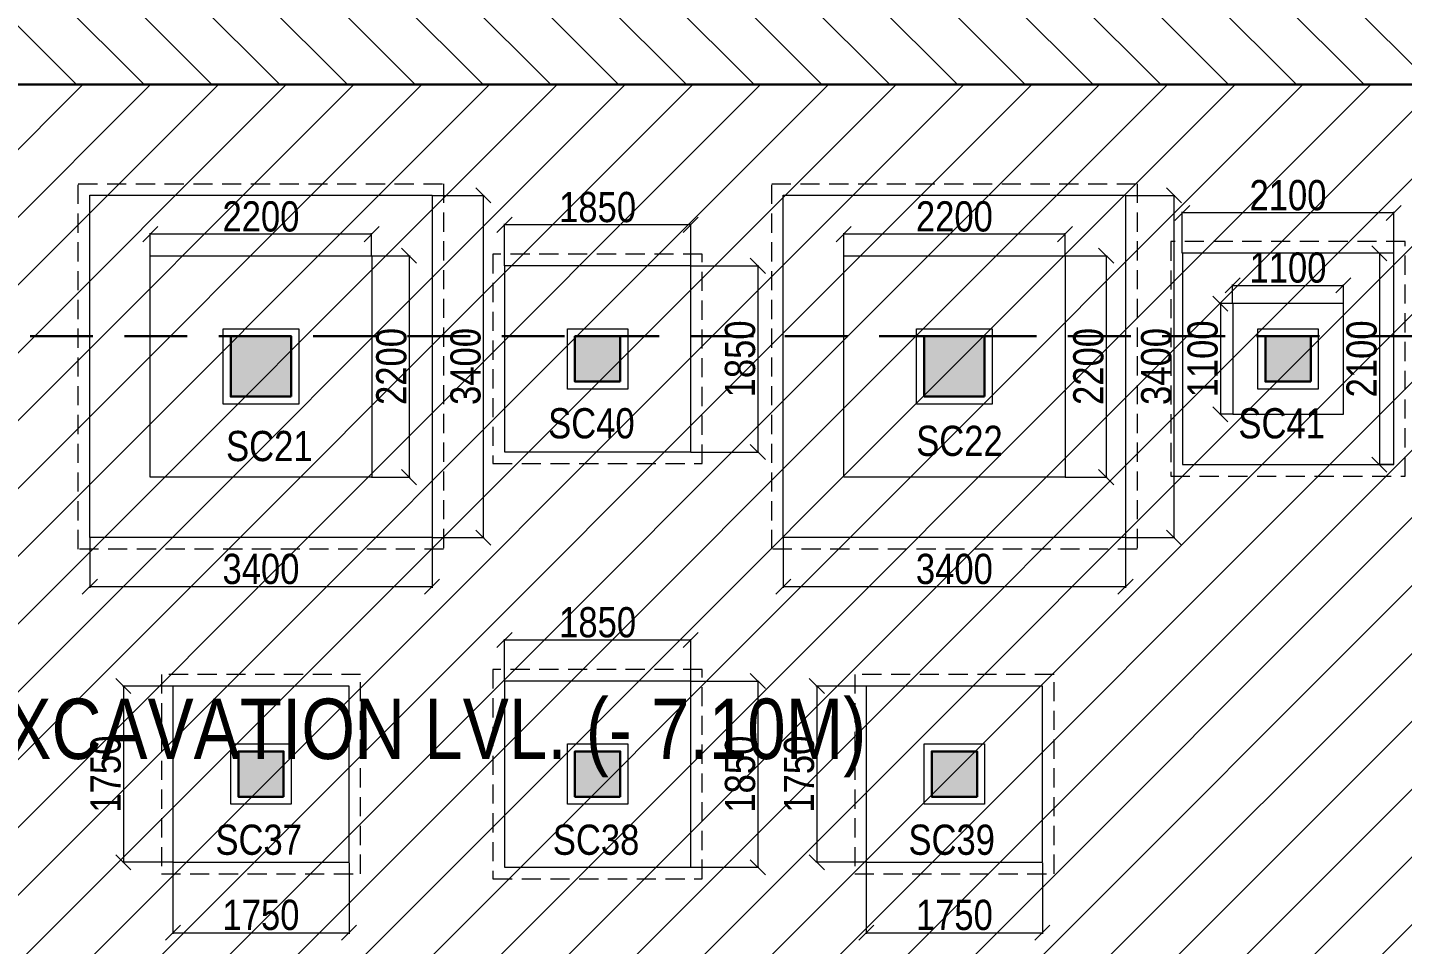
# Model space of a CAD drawing. Header units: millimetres. Extents: x 1112055 to 3390982, y -148532 to 766891.
# Drawn here: x 2764007 to 2777670, y 312875 to 321984 of the extents above; entities that cross this region are included whole.
import ezdxf

# ---------------------------------------------------------------- set-up
doc = ezdxf.new("R2010")
doc.units = ezdxf.units.MM
doc.header["$PDMODE"] = 35
doc.header["$PDSIZE"] = -25
doc.linetypes.add('DASHED2', pattern=[0.375, 0.25, -0.125])
doc.linetypes.add('Hidden', pattern=[9.525, 6.35, -3.175])
for name, color, linetype, lineweight in [('B COL. NO.', 3, 'Continuous', 20), ('B FINAL COLUMN', 1, 'Continuous', 30), ('B FOOTING', 49, 'Continuous', 20), ('B FOOTING DIM', 234, 'Continuous', 9), ('B P.C.C', 251, 'Continuous', 0), ('B TITLE BLOCK', 250, 'Continuous', 0), ('EXCAVATION LINE', 236, 'Continuous', 30)]:
    doc.layers.add(name, color=color, linetype=linetype, lineweight=lineweight)
doc.layers.add('B Pedestal', color=7, linetype='Continuous', lineweight=9, true_color=0x5c8948)
doc.layers.add('B-COL HT', color=7, linetype='Continuous', lineweight=0, true_color=0x4e4f45)
doc.styles.add('SWINC', font='swissc.ttf')
doc.dimstyles.new('BHOOMI', dxfattribs={"dimtxt": 230, "dimasz": 150, "dimexe": 10, "dimexo": 0, "dimgap": 25, "dimtad": 1, "dimdec": 0, "dimzin": 0, "dimdsep": 46, "dimtxsty": 'SWINC', "dimblk": 'OBLIQUE', "dimcen": 0.09, "dimclrd": 250, "dimclre": 250, "dimclrt": 256, "dimaunit": 1, "dimadec": 3, "dimazin": 0, "dimtfac": 1, "dimtdec": 0, "dimtofl": 0, "dimtmove": 1, "dimatfit": 3, "dimfxl": 100, "dimtolj": 1, "dimtzin": 0, "dimlwd": 9, "dimlwe": 5, "dimarcsym": 0})

# ---------------------------------------------------------------- blocks, each defined once
blk = doc.blocks.new('_Oblique')
at = {"color": 0, "linetype": 'ByBlock', "lineweight": -2}
blk.add_line((-0.5, -0.5), (0.5, 0.5), dxfattribs=at)
blk = doc.blocks.new('*D4152')
at = {"layer": 'B FOOTING DIM', "color": 250, "lineweight": 5, "ltscale": 0.5, "transparency": 16777216}
for p, q in [((2764627, 316917), (2764627, 316419)), ((2768027, 316917), (2768027, 316419)), ((2768027, 316429), (2764627, 316429))]:
    blk.add_line(p, q, dxfattribs=at)
at = {"layer": 'Defpoints', "color": 0, "transparency": 16777216}
for p in [(2764627, 316917), (2768027, 316917), (2764627, 316429)]:
    blk.add_point(p, dxfattribs=at)
at = {"layer": 'B FOOTING DIM', "color": 250, "lineweight": 5, "transparency": 16777216, "xscale": 150, "yscale": 150, "zscale": 150, "rotation": 180}
blk.add_blockref('_Oblique', (2764627, 316429), dxfattribs=at)
at = {"layer": 'B FOOTING DIM', "color": 250, "lineweight": 5, "transparency": 16777216, "xscale": 150, "yscale": 150, "zscale": 150}
blk.add_blockref('_Oblique', (2768027, 316429), dxfattribs=at)
at = {"layer": 'B FOOTING DIM', "transparency": 16777216, "insert": (2766327, 316604), "char_height": 300, "attachment_point": 5, "style": 'SWINC'}
blk.add_mtext('\\A1;3400', dxfattribs=at)
blk = doc.blocks.new('*D4153')
at = {"layer": 'B FOOTING DIM', "color": 250, "lineweight": 5, "ltscale": 0.5, "transparency": 16777216}
for p, q in [((2768027, 320317), (2768546, 320317)), ((2768536, 320317), (2768536, 316917)), ((2768027, 316917), (2768546, 316917))]:
    blk.add_line(p, q, dxfattribs=at)
at = {"layer": 'Defpoints', "color": 0, "transparency": 16777216}
for p in [(2768027, 320317), (2768027, 316917), (2768536, 316917)]:
    blk.add_point(p, dxfattribs=at)
at = {"layer": 'B FOOTING DIM', "color": 250, "lineweight": 5, "transparency": 16777216, "xscale": 150, "yscale": 150, "zscale": 150}
for p, rotation in [((2768536, 320317), 90), ((2768536, 316917), 270)]:
    blk.add_blockref('_Oblique', p, dxfattribs=dict(at, rotation=rotation))
at = {"layer": 'B FOOTING DIM', "transparency": 16777216, "insert": (2768361, 318617), "char_height": 300, "attachment_point": 5, "rotation": 90, "style": 'SWINC'}
blk.add_mtext('\\A1;3400', dxfattribs=at)
blk = doc.blocks.new('*D4154')
at = {"layer": 'B FOOTING DIM', "color": 250, "lineweight": 5, "ltscale": 0.5, "transparency": 16777216}
for p, q in [((2767427, 319717), (2767809, 319717)), ((2767799, 319717), (2767799, 317517)), ((2767427, 317517), (2767809, 317517))]:
    blk.add_line(p, q, dxfattribs=at)
at = {"layer": 'Defpoints', "color": 0, "transparency": 16777216}
for p in [(2767427, 319717), (2767427, 317517), (2767799, 317517)]:
    blk.add_point(p, dxfattribs=at)
at = {"layer": 'B FOOTING DIM', "color": 250, "lineweight": 5, "transparency": 16777216, "xscale": 150, "yscale": 150, "zscale": 150}
for p, rotation in [((2767799, 319717), 90), ((2767799, 317517), 270)]:
    blk.add_blockref('_Oblique', p, dxfattribs=dict(at, rotation=rotation))
at = {"layer": 'B FOOTING DIM', "transparency": 16777216, "insert": (2767624, 318617), "char_height": 300, "attachment_point": 5, "rotation": 90, "style": 'SWINC'}
blk.add_mtext('\\A1;2200', dxfattribs=at)
blk = doc.blocks.new('*D4155')
at = {"layer": 'B FOOTING DIM', "color": 250, "lineweight": 5, "ltscale": 0.5, "transparency": 16777216}
for p, q in [((2765227, 319717), (2765227, 319941)), ((2767427, 319931), (2765227, 319931)), ((2767427, 319717), (2767427, 319941))]:
    blk.add_line(p, q, dxfattribs=at)
at = {"layer": 'Defpoints', "color": 0, "transparency": 16777216}
for p in [(2765227, 319931), (2765227, 319717), (2767427, 319717)]:
    blk.add_point(p, dxfattribs=at)
at = {"layer": 'B FOOTING DIM', "color": 250, "lineweight": 5, "transparency": 16777216, "xscale": 150, "yscale": 150, "zscale": 150, "rotation": 180}
blk.add_blockref('_Oblique', (2765227, 319931), dxfattribs=at)
at = {"layer": 'B FOOTING DIM', "color": 250, "lineweight": 5, "transparency": 16777216, "xscale": 150, "yscale": 150, "zscale": 150}
blk.add_blockref('_Oblique', (2767427, 319931), dxfattribs=at)
at = {"layer": 'B FOOTING DIM', "transparency": 16777216, "insert": (2766327, 320106), "char_height": 300, "attachment_point": 5, "style": 'SWINC'}
blk.add_mtext('\\A1;2200', dxfattribs=at)
blk = doc.blocks.new('*D4156')
at = {"layer": 'B FOOTING DIM', "color": 250, "lineweight": 5, "ltscale": 0.5, "transparency": 16777216}
for p, q in [((2771517, 316917), (2771517, 316419)), ((2774917, 316917), (2774917, 316419)), ((2774917, 316429), (2771517, 316429))]:
    blk.add_line(p, q, dxfattribs=at)
at = {"layer": 'Defpoints', "color": 0, "transparency": 16777216}
for p in [(2771517, 316917), (2774917, 316917), (2771517, 316429)]:
    blk.add_point(p, dxfattribs=at)
at = {"layer": 'B FOOTING DIM', "color": 250, "lineweight": 5, "transparency": 16777216, "xscale": 150, "yscale": 150, "zscale": 150, "rotation": 180}
blk.add_blockref('_Oblique', (2771517, 316429), dxfattribs=at)
at = {"layer": 'B FOOTING DIM', "color": 250, "lineweight": 5, "transparency": 16777216, "xscale": 150, "yscale": 150, "zscale": 150}
blk.add_blockref('_Oblique', (2774917, 316429), dxfattribs=at)
at = {"layer": 'B FOOTING DIM', "transparency": 16777216, "insert": (2773217, 316604), "char_height": 300, "attachment_point": 5, "style": 'SWINC'}
blk.add_mtext('\\A1;3400', dxfattribs=at)
blk = doc.blocks.new('*D4157')
at = {"layer": 'B FOOTING DIM', "color": 250, "lineweight": 5, "ltscale": 0.5, "transparency": 16777216}
for p, q in [((2774917, 320317), (2775409, 320317)), ((2775399, 320317), (2775399, 316917)), ((2774917, 316917), (2775409, 316917))]:
    blk.add_line(p, q, dxfattribs=at)
at = {"layer": 'Defpoints', "color": 0, "transparency": 16777216}
for p in [(2774917, 320317), (2774917, 316917), (2775399, 316917)]:
    blk.add_point(p, dxfattribs=at)
at = {"layer": 'B FOOTING DIM', "color": 250, "lineweight": 5, "transparency": 16777216, "xscale": 150, "yscale": 150, "zscale": 150}
for p, rotation in [((2775399, 320317), 90), ((2775399, 316917), 270)]:
    blk.add_blockref('_Oblique', p, dxfattribs=dict(at, rotation=rotation))
at = {"layer": 'B FOOTING DIM', "transparency": 16777216, "insert": (2775224, 318617), "char_height": 300, "attachment_point": 5, "rotation": 90, "style": 'SWINC'}
blk.add_mtext('\\A1;3400', dxfattribs=at)
blk = doc.blocks.new('*D4158')
at = {"layer": 'B FOOTING DIM', "color": 250, "lineweight": 5, "ltscale": 0.5, "transparency": 16777216}
for p, q in [((2774317, 319717), (2774735, 319717)), ((2774725, 319717), (2774725, 317517)), ((2774317, 317517), (2774735, 317517))]:
    blk.add_line(p, q, dxfattribs=at)
at = {"layer": 'Defpoints', "color": 0, "transparency": 16777216}
for p in [(2774317, 319717), (2774317, 317517), (2774725, 317517)]:
    blk.add_point(p, dxfattribs=at)
at = {"layer": 'B FOOTING DIM', "color": 250, "lineweight": 5, "transparency": 16777216, "xscale": 150, "yscale": 150, "zscale": 150}
for p, rotation in [((2774725, 319717), 90), ((2774725, 317517), 270)]:
    blk.add_blockref('_Oblique', p, dxfattribs=dict(at, rotation=rotation))
at = {"layer": 'B FOOTING DIM', "transparency": 16777216, "insert": (2774550, 318617), "char_height": 300, "attachment_point": 5, "rotation": 90, "style": 'SWINC'}
blk.add_mtext('\\A1;2200', dxfattribs=at)
blk = doc.blocks.new('*D4159')
at = {"layer": 'B FOOTING DIM', "color": 250, "lineweight": 5, "ltscale": 0.5, "transparency": 16777216}
for p, q in [((2772117, 319717), (2772117, 319941)), ((2774317, 319931), (2772117, 319931)), ((2774317, 319717), (2774317, 319941))]:
    blk.add_line(p, q, dxfattribs=at)
at = {"layer": 'Defpoints', "color": 0, "transparency": 16777216}
for p in [(2772117, 319931), (2772117, 319717), (2774317, 319717)]:
    blk.add_point(p, dxfattribs=at)
at = {"layer": 'B FOOTING DIM', "color": 250, "lineweight": 5, "transparency": 16777216, "xscale": 150, "yscale": 150, "zscale": 150, "rotation": 180}
blk.add_blockref('_Oblique', (2772117, 319931), dxfattribs=at)
at = {"layer": 'B FOOTING DIM', "color": 250, "lineweight": 5, "transparency": 16777216, "xscale": 150, "yscale": 150, "zscale": 150}
blk.add_blockref('_Oblique', (2774317, 319931), dxfattribs=at)
at = {"layer": 'B FOOTING DIM', "transparency": 16777216, "insert": (2773217, 320106), "char_height": 300, "attachment_point": 5, "style": 'SWINC'}
blk.add_mtext('\\A1;2200', dxfattribs=at)
blk = doc.blocks.new('*D4305')
at = {"layer": 'B FOOTING DIM', "color": 250, "lineweight": 5, "ltscale": 0.5, "transparency": 16777216}
for p, q in [((2768747, 315492), (2768747, 315909)), ((2770597, 315899), (2768747, 315899)), ((2770597, 315492), (2770597, 315909))]:
    blk.add_line(p, q, dxfattribs=at)
at = {"layer": 'Defpoints', "color": 0, "transparency": 16777216}
for p in [(2768747, 315899), (2768747, 315492), (2770597, 315492)]:
    blk.add_point(p, dxfattribs=at)
at = {"layer": 'B FOOTING DIM', "color": 250, "lineweight": 5, "transparency": 16777216, "xscale": 150, "yscale": 150, "zscale": 150, "rotation": 180}
blk.add_blockref('_Oblique', (2768747, 315899), dxfattribs=at)
at = {"layer": 'B FOOTING DIM', "color": 250, "lineweight": 5, "transparency": 16777216, "xscale": 150, "yscale": 150, "zscale": 150}
blk.add_blockref('_Oblique', (2770597, 315899), dxfattribs=at)
at = {"layer": 'B FOOTING DIM', "transparency": 16777216, "insert": (2769672, 316074), "char_height": 300, "attachment_point": 5, "style": 'SWINC'}
blk.add_mtext('\\A1;1850', dxfattribs=at)
blk = doc.blocks.new('*D4306')
at = {"layer": 'B FOOTING DIM', "color": 250, "lineweight": 5, "ltscale": 0.5, "transparency": 16777216}
for p, q in [((2770597, 315492), (2771274, 315492)), ((2771264, 315492), (2771264, 313642)), ((2770597, 313642), (2771274, 313642))]:
    blk.add_line(p, q, dxfattribs=at)
at = {"layer": 'Defpoints', "color": 0, "transparency": 16777216}
for p in [(2770597, 315492), (2770597, 313642), (2771264, 313642)]:
    blk.add_point(p, dxfattribs=at)
at = {"layer": 'B FOOTING DIM', "color": 250, "lineweight": 5, "transparency": 16777216, "xscale": 150, "yscale": 150, "zscale": 150}
for p, rotation in [((2771264, 315492), 90), ((2771264, 313642), 270)]:
    blk.add_blockref('_Oblique', p, dxfattribs=dict(at, rotation=rotation))
at = {"layer": 'B FOOTING DIM', "transparency": 16777216, "insert": (2771089, 314567), "char_height": 300, "attachment_point": 5, "rotation": 90, "style": 'SWINC'}
blk.add_mtext('\\A1;1850', dxfattribs=at)
blk = doc.blocks.new('*D4307')
at = {"layer": 'B FOOTING DIM', "color": 250, "lineweight": 5, "ltscale": 0.5, "transparency": 16777216}
for p, q in [((2768747, 319617), (2768747, 320034)), ((2770597, 320024), (2768747, 320024)), ((2770597, 319617), (2770597, 320034))]:
    blk.add_line(p, q, dxfattribs=at)
at = {"layer": 'Defpoints', "color": 0, "transparency": 16777216}
for p in [(2768747, 320024), (2768747, 319617), (2770597, 319617)]:
    blk.add_point(p, dxfattribs=at)
at = {"layer": 'B FOOTING DIM', "color": 250, "lineweight": 5, "transparency": 16777216, "xscale": 150, "yscale": 150, "zscale": 150, "rotation": 180}
blk.add_blockref('_Oblique', (2768747, 320024), dxfattribs=at)
at = {"layer": 'B FOOTING DIM', "color": 250, "lineweight": 5, "transparency": 16777216, "xscale": 150, "yscale": 150, "zscale": 150}
blk.add_blockref('_Oblique', (2770597, 320024), dxfattribs=at)
at = {"layer": 'B FOOTING DIM', "transparency": 16777216, "insert": (2769672, 320199), "char_height": 300, "attachment_point": 5, "style": 'SWINC'}
blk.add_mtext('\\A1;1850', dxfattribs=at)
blk = doc.blocks.new('*D4308')
at = {"layer": 'B FOOTING DIM', "color": 250, "lineweight": 5, "ltscale": 0.5, "transparency": 16777216}
for p, q in [((2770597, 319617), (2771274, 319617)), ((2771264, 319617), (2771264, 317767)), ((2770597, 317767), (2771274, 317767))]:
    blk.add_line(p, q, dxfattribs=at)
at = {"layer": 'Defpoints', "color": 0, "transparency": 16777216}
for p in [(2770597, 319617), (2770597, 317767), (2771264, 317767)]:
    blk.add_point(p, dxfattribs=at)
at = {"layer": 'B FOOTING DIM', "color": 250, "lineweight": 5, "transparency": 16777216, "xscale": 150, "yscale": 150, "zscale": 150}
for p, rotation in [((2771264, 319617), 90), ((2771264, 317767), 270)]:
    blk.add_blockref('_Oblique', p, dxfattribs=dict(at, rotation=rotation))
at = {"layer": 'B FOOTING DIM', "transparency": 16777216, "insert": (2771089, 318692), "char_height": 300, "attachment_point": 5, "rotation": 90, "style": 'SWINC'}
blk.add_mtext('\\A1;1850', dxfattribs=at)
blk = doc.blocks.new('*D4315')
at = {"layer": 'B FOOTING DIM', "color": 250, "lineweight": 5, "ltscale": 0.5, "transparency": 16777216}
for p, q in [((2775482, 319742), (2775482, 320152)), ((2777582, 320142), (2775482, 320142)), ((2777582, 319742), (2777582, 320152))]:
    blk.add_line(p, q, dxfattribs=at)
at = {"layer": 'Defpoints', "color": 0, "transparency": 16777216}
for p in [(2775482, 320142), (2775482, 319742), (2777582, 319742)]:
    blk.add_point(p, dxfattribs=at)
at = {"layer": 'B FOOTING DIM', "color": 250, "lineweight": 5, "transparency": 16777216, "xscale": 150, "yscale": 150, "zscale": 150, "rotation": 180}
blk.add_blockref('_Oblique', (2775482, 320142), dxfattribs=at)
at = {"layer": 'B FOOTING DIM', "color": 250, "lineweight": 5, "transparency": 16777216, "xscale": 150, "yscale": 150, "zscale": 150}
blk.add_blockref('_Oblique', (2777582, 320142), dxfattribs=at)
at = {"layer": 'B FOOTING DIM', "transparency": 16777216, "insert": (2776532, 320317), "char_height": 300, "attachment_point": 5, "style": 'SWINC'}
blk.add_mtext('\\A1;2100', dxfattribs=at)
blk = doc.blocks.new('*D4316')
at = {"layer": 'B FOOTING DIM', "color": 250, "lineweight": 5, "ltscale": 0.5, "transparency": 16777216}
for p, q in [((2777582, 319742), (2777430, 319742)), ((2777440, 319742), (2777440, 317642)), ((2777582, 317642), (2777430, 317642))]:
    blk.add_line(p, q, dxfattribs=at)
at = {"layer": 'Defpoints', "color": 0, "transparency": 16777216}
for p in [(2777582, 319742), (2777440, 317642), (2777582, 317642)]:
    blk.add_point(p, dxfattribs=at)
at = {"layer": 'B FOOTING DIM', "color": 250, "lineweight": 5, "transparency": 16777216, "xscale": 150, "yscale": 150, "zscale": 150}
for p, rotation in [((2777440, 319742), 90), ((2777440, 317642), 270)]:
    blk.add_blockref('_Oblique', p, dxfattribs=dict(at, rotation=rotation))
at = {"layer": 'B FOOTING DIM', "transparency": 16777216, "insert": (2777265, 318692), "char_height": 300, "attachment_point": 5, "rotation": 90, "style": 'SWINC'}
blk.add_mtext('\\A1;2100', dxfattribs=at)
blk = doc.blocks.new('*D4323')
at = {"layer": 'B FOOTING DIM', "color": 250, "lineweight": 5, "ltscale": 0.5, "transparency": 16777216}
for p, q in [((2775982, 319242), (2775982, 319433)), ((2777082, 319242), (2777082, 319433)), ((2775982, 319423), (2777082, 319423))]:
    blk.add_line(p, q, dxfattribs=at)
at = {"layer": 'Defpoints', "color": 0, "transparency": 16777216}
for p in [(2777082, 319423), (2775982, 319242), (2777082, 319242)]:
    blk.add_point(p, dxfattribs=at)
at = {"layer": 'B FOOTING DIM', "color": 250, "lineweight": 5, "transparency": 16777216, "xscale": 150, "yscale": 150, "zscale": 150, "rotation": 180}
blk.add_blockref('_Oblique', (2775982, 319423), dxfattribs=at)
at = {"layer": 'B FOOTING DIM', "color": 250, "lineweight": 5, "transparency": 16777216, "xscale": 150, "yscale": 150, "zscale": 150}
blk.add_blockref('_Oblique', (2777082, 319423), dxfattribs=at)
at = {"layer": 'B FOOTING DIM', "transparency": 16777216, "insert": (2776532, 319598), "char_height": 300, "attachment_point": 5, "style": 'SWINC'}
blk.add_mtext('\\A1;1100', dxfattribs=at)
blk = doc.blocks.new('*D4324')
at = {"layer": 'B FOOTING DIM', "color": 250, "lineweight": 5, "ltscale": 0.5, "transparency": 16777216}
for p, q in [((2775982, 319242), (2775850, 319242)), ((2775860, 319242), (2775860, 318142)), ((2775982, 318142), (2775850, 318142))]:
    blk.add_line(p, q, dxfattribs=at)
at = {"layer": 'Defpoints', "color": 0, "transparency": 16777216}
for p in [(2775982, 319242), (2775860, 318142), (2775982, 318142)]:
    blk.add_point(p, dxfattribs=at)
at = {"layer": 'B FOOTING DIM', "color": 250, "lineweight": 5, "transparency": 16777216, "xscale": 150, "yscale": 150, "zscale": 150}
for p, rotation in [((2775860, 319242), 90), ((2775860, 318142), 270)]:
    blk.add_blockref('_Oblique', p, dxfattribs=dict(at, rotation=rotation))
at = {"layer": 'B FOOTING DIM', "transparency": 16777216, "insert": (2775685, 318692), "char_height": 300, "attachment_point": 5, "rotation": 90, "style": 'SWINC'}
blk.add_mtext('\\A1;1100', dxfattribs=at)
blk = doc.blocks.new('*D4327')
at = {"layer": 'B FOOTING DIM', "color": 250, "lineweight": 5, "ltscale": 0.5, "transparency": 16777216}
for p, q in [((2765452, 313686), (2765452, 312982)), ((2767202, 313686), (2767202, 312982)), ((2765452, 312992), (2767202, 312992))]:
    blk.add_line(p, q, dxfattribs=at)
at = {"layer": 'Defpoints', "color": 0, "transparency": 16777216}
for p in [(2765452, 313686), (2767202, 313686), (2767202, 312992)]:
    blk.add_point(p, dxfattribs=at)
at = {"layer": 'B FOOTING DIM', "color": 250, "lineweight": 5, "transparency": 16777216, "xscale": 150, "yscale": 150, "zscale": 150, "rotation": 180}
blk.add_blockref('_Oblique', (2765452, 312992), dxfattribs=at)
at = {"layer": 'B FOOTING DIM', "color": 250, "lineweight": 5, "transparency": 16777216, "xscale": 150, "yscale": 150, "zscale": 150}
blk.add_blockref('_Oblique', (2767202, 312992), dxfattribs=at)
at = {"layer": 'B FOOTING DIM', "transparency": 16777216, "insert": (2766327, 313167), "char_height": 300, "attachment_point": 5, "style": 'SWINC'}
blk.add_mtext('\\A1;1750', dxfattribs=at)
blk = doc.blocks.new('*D4328')
at = {"layer": 'B FOOTING DIM', "color": 250, "lineweight": 5, "ltscale": 0.5, "transparency": 16777216}
for p, q in [((2765452, 315442), (2764950, 315442)), ((2764960, 315442), (2764960, 313692)), ((2765452, 313692), (2764950, 313692))]:
    blk.add_line(p, q, dxfattribs=at)
at = {"layer": 'Defpoints', "color": 0, "transparency": 16777216}
for p in [(2765452, 315442), (2764960, 313692), (2765452, 313692)]:
    blk.add_point(p, dxfattribs=at)
at = {"layer": 'B FOOTING DIM', "color": 250, "lineweight": 5, "transparency": 16777216, "xscale": 150, "yscale": 150, "zscale": 150}
for p, rotation in [((2764960, 315442), 90), ((2764960, 313692), 270)]:
    blk.add_blockref('_Oblique', p, dxfattribs=dict(at, rotation=rotation))
at = {"layer": 'B FOOTING DIM', "transparency": 16777216, "insert": (2764785, 314567), "char_height": 300, "attachment_point": 5, "rotation": 90, "style": 'SWINC'}
blk.add_mtext('\\A1;1750', dxfattribs=at)
blk = doc.blocks.new('*D4329')
at = {"layer": 'B FOOTING DIM', "color": 250, "lineweight": 5, "ltscale": 0.5, "transparency": 16777216}
for p, q in [((2772342, 313686), (2772342, 312982)), ((2774092, 313686), (2774092, 312982)), ((2772342, 312992), (2774092, 312992))]:
    blk.add_line(p, q, dxfattribs=at)
at = {"layer": 'Defpoints', "color": 0, "transparency": 16777216}
for p in [(2772342, 313686), (2774092, 313686), (2774092, 312992)]:
    blk.add_point(p, dxfattribs=at)
at = {"layer": 'B FOOTING DIM', "color": 250, "lineweight": 5, "transparency": 16777216, "xscale": 150, "yscale": 150, "zscale": 150, "rotation": 180}
blk.add_blockref('_Oblique', (2772342, 312992), dxfattribs=at)
at = {"layer": 'B FOOTING DIM', "color": 250, "lineweight": 5, "transparency": 16777216, "xscale": 150, "yscale": 150, "zscale": 150}
blk.add_blockref('_Oblique', (2774092, 312992), dxfattribs=at)
at = {"layer": 'B FOOTING DIM', "transparency": 16777216, "insert": (2773217, 313167), "char_height": 300, "attachment_point": 5, "style": 'SWINC'}
blk.add_mtext('\\A1;1750', dxfattribs=at)
blk = doc.blocks.new('*D4330')
at = {"layer": 'B FOOTING DIM', "color": 250, "lineweight": 5, "ltscale": 0.5, "transparency": 16777216}
for p, q in [((2772342, 315442), (2771840, 315442)), ((2771850, 315442), (2771850, 313692)), ((2772342, 313692), (2771840, 313692))]:
    blk.add_line(p, q, dxfattribs=at)
at = {"layer": 'Defpoints', "color": 0, "transparency": 16777216}
for p in [(2772342, 315442), (2771850, 313692), (2772342, 313692)]:
    blk.add_point(p, dxfattribs=at)
at = {"layer": 'B FOOTING DIM', "color": 250, "lineweight": 5, "transparency": 16777216, "xscale": 150, "yscale": 150, "zscale": 150}
for p, rotation in [((2771850, 315442), 90), ((2771850, 313692), 270)]:
    blk.add_blockref('_Oblique', p, dxfattribs=dict(at, rotation=rotation))
at = {"layer": 'B FOOTING DIM', "transparency": 16777216, "insert": (2771675, 314567), "char_height": 300, "attachment_point": 5, "rotation": 90, "style": 'SWINC'}
blk.add_mtext('\\A1;1750', dxfattribs=at)

msp = doc.modelspace()

# ---------------------------------------------------------------- hatches: boundary and pattern name
at = {"layer": 'B-COL HT', "lineweight": 0}
h = msp.add_hatch(color=250, dxfattribs=at)
h.dxf.hatch_style = 1
h.paths.add_polyline_path([(2766627.2, 318317.4), (2766027.2, 318317.4), (2766027.2, 318917.4), (2766627.2, 318917.4)])
h = msp.add_hatch(color=250, dxfattribs=at)
h.dxf.hatch_style = 1
h.paths.add_polyline_path([(2769447.2, 318467.4), (2769447.2, 318917.4), (2769897.2, 318917.4), (2769897.2, 318467.4)])
h = msp.add_hatch(color=250, dxfattribs=at)
h.dxf.hatch_style = 1
h.paths.add_polyline_path([(2773517.2, 318317.4), (2772917.2, 318317.4), (2772917.2, 318917.4), (2773517.2, 318917.4)])
h = msp.add_hatch(color=250, dxfattribs=at)
h.dxf.hatch_style = 1
h.paths.add_polyline_path([(2776307.3, 318467.4), (2776307.3, 318917.4), (2776757.3, 318917.4), (2776757.3, 318467.4)])
h = msp.add_hatch(color=250, dxfattribs=at)
h.dxf.hatch_style = 1
h.paths.add_polyline_path([(2766102.2, 314342.4), (2766102.2, 314792.4), (2766552.2, 314792.4), (2766552.2, 314342.4)])
h = msp.add_hatch(color=250, dxfattribs=at)
h.dxf.hatch_style = 1
h.paths.add_polyline_path([(2769447.2, 314342.4), (2769447.2, 314792.4), (2769897.2, 314792.4), (2769897.2, 314342.4)])
h = msp.add_hatch(color=250, dxfattribs=at)
h.dxf.hatch_style = 1
h.paths.add_polyline_path([(2772992.2, 314342.4), (2772992.2, 314792.4), (2773442.2, 314792.4), (2773442.2, 314342.4)])
at = {"layer": 'EXCAVATION LINE', "lineweight": 0}
h = msp.add_hatch(dxfattribs=at)
h.set_pattern_fill('ANSI31', color=250, scale=150, angle=270)
h.set_pattern_definition([(315, (931955.6, -148808.4), (336.7596, 336.7596), [])])
h.paths.add_polyline_path([(2806897.2, 349752.4), (2806897.2, 356982.4), (2814207.2, 356982.4), (2814207.2, 349752.4)])
h.paths.add_polyline_path([(2804690.6, 337547.4), (2804690.6, 337147.1), (2812646.9, 337147.1), (2812646.9, 329467.6), (2802846.9, 329467.6), (2802846.9, 331747.4), (2798890.6, 331747.4), (2798890.6, 337547.4)])
h.paths.add_polyline_path([(2753042.2, 321417.4), (2818615.6, 321417.4), (2818615.6, 375249.3), (2753042.2, 375249.3)])
h = msp.add_hatch(dxfattribs=at)
h.set_pattern_fill('ANSI31', color=250, scale=150)
h.set_pattern_definition([(45, (838855.95, -148808.4), (-336.7596, 336.7596), [])])
h.paths.add_polyline_path([(2753042.2, 321417.4), (2753042.2, 256852.4), (2759522.2, 256852.4), (2793592.2, 256852.4), (2793592.2, 269203.9), (2792242.2, 271633.9), (2792242.2, 303783.9), (2793592.2, 303783.9), (2793592.2, 306213.9), (2792242.2, 306213.9), (2792242.2, 321417.4)])

# ---------------------------------------------------------------- linework, layer by layer
at = {"color": 16, "linetype": 'DASHED2', "lineweight": 30, "ltscale": 2500}
msp.add_lwpolyline([(2754657.2, 318917.4), (2780257.3, 318917.4), (2780257.3, 290967.4), (2782657.3, 290967.4), (2782657.3, 290517.4), (2754657.2, 290517.4), (2754657.3, 318917.4)], dxfattribs=at)
at = {"layer": 'B FINAL COLUMN', "color": 1, "lineweight": 30}
for points in [[(2766627.2, 318317.4), (2766027.2, 318317.4), (2766027.2, 318917.4), (2766627.2, 318917.4)], [(2773517.2, 318317.4), (2772917.2, 318317.4), (2772917.2, 318917.4), (2773517.2, 318917.4)]]:
    msp.add_lwpolyline(points, close=True, dxfattribs=at)
at = {"layer": 'B FINAL COLUMN', "color": 11, "lineweight": 30}
for points in [[(2769897.2, 318467.4), (2769447.2, 318467.4), (2769447.2, 318917.4), (2769897.2, 318917.4)], [(2776757.3, 318467.4), (2776307.3, 318467.4), (2776307.3, 318917.4), (2776757.3, 318917.4)], [(2769897.2, 314342.4), (2769447.2, 314342.4), (2769447.2, 314792.4), (2769897.2, 314792.4)]]:
    msp.add_lwpolyline(points, close=True, dxfattribs=at)
at = {"layer": 'B FINAL COLUMN', "color": 5, "lineweight": 30}
for points in [[(2766552.2, 314342.4), (2766102.2, 314342.4), (2766102.2, 314792.4), (2766552.2, 314792.4)], [(2773442.2, 314342.4), (2772992.2, 314342.4), (2772992.2, 314792.4), (2773442.2, 314792.4)]]:
    msp.add_lwpolyline(points, close=True, dxfattribs=at)
at = {"layer": 'B FOOTING'}
for points in [[(2764627.2, 320317.4), (2768027.2, 320317.4), (2768027.2, 316917.4), (2764627.2, 316917.4)], [(2771517.2, 320317.4), (2774917.2, 320317.4), (2774917.2, 316917.4), (2771517.2, 316917.4)], [(2765227.2, 319717.4), (2767427.2, 319717.4), (2767427.2, 317517.4), (2765227.2, 317517.4)], [(2772117.2, 319717.4), (2774317.2, 319717.4), (2774317.2, 317517.4), (2772117.2, 317517.4)], [(2775482.3, 317642.4), (2777582.3, 317642.4), (2777582.3, 319742.4), (2775482.3, 319742.4)], [(2768747.2, 317767.4), (2770597.2, 317767.4), (2770597.2, 319617.4), (2768747.2, 319617.4)], [(2775982.3, 318142.4), (2777082.3, 318142.4), (2777082.3, 319242.4), (2775982.3, 319242.4)], [(2768747.2, 313642.4), (2770597.2, 313642.4), (2770597.2, 315492.4), (2768747.2, 315492.4)], [(2765452.2, 313692.4), (2767202.2, 313692.4), (2767202.2, 315442.4), (2765452.2, 315442.4)], [(2772342.2, 313692.4), (2774092.2, 313692.4), (2774092.2, 315442.4), (2772342.2, 315442.4)]]:
    msp.add_lwpolyline(points, close=True, dxfattribs=at)
at = {"layer": 'B P.C.C', "color": 250, "linetype": 'Hidden', "lineweight": 0, "ltscale": 30}
for points in [[(2764512.2, 320432.4), (2768142.2, 320432.4), (2768142.2, 316802.4), (2764512.2, 316802.4)], [(2771402.2, 320432.4), (2775032.2, 320432.4), (2775032.2, 316802.4), (2771402.2, 316802.4)], [(2775367.3, 317527.4), (2777697.3, 317527.4), (2777697.3, 319857.4), (2775367.3, 319857.4)], [(2768632.2, 317652.4), (2770712.2, 317652.4), (2770712.2, 319732.4), (2768632.2, 319732.4)], [(2768632.2, 313527.4), (2770712.2, 313527.4), (2770712.2, 315607.4), (2768632.2, 315607.4)], [(2765337.2, 313577.4), (2767317.2, 313577.4), (2767317.2, 315557.4), (2765337.2, 315557.4)], [(2772227.2, 313577.4), (2774207.2, 313577.4), (2774207.2, 315557.4), (2772227.2, 315557.4)]]:
    msp.add_lwpolyline(points, close=True, dxfattribs=at)
at = {"layer": 'B Pedestal', "color": 87, "lineweight": 9}
for points in [[(2766702.2, 318242.4), (2765952.2, 318242.4), (2765952.2, 318992.4), (2766702.2, 318992.4)], [(2769972.2, 318392.4), (2769372.2, 318392.4), (2769372.2, 318992.4), (2769972.2, 318992.4)], [(2773592.2, 318242.4), (2772842.2, 318242.4), (2772842.2, 318992.4), (2773592.2, 318992.4)], [(2776832.3, 318392.4), (2776232.3, 318392.4), (2776232.3, 318992.4), (2776832.3, 318992.4)], [(2766627.2, 314267.4), (2766027.2, 314267.4), (2766027.2, 314867.4), (2766627.2, 314867.4)], [(2769972.2, 314267.4), (2769372.2, 314267.4), (2769372.2, 314867.4), (2769972.2, 314867.4)], [(2773517.2, 314267.4), (2772917.2, 314267.4), (2772917.2, 314867.4), (2773517.2, 314867.4)]]:
    msp.add_lwpolyline(points, close=True, dxfattribs=at)
at = {"layer": 'EXCAVATION LINE', "color": 75}
msp.add_lwpolyline([(2753042.2, 321417.4), (2818615.6, 321417.4), (2818615.6, 375249.3), (2753042.2, 375249.3)], close=True, dxfattribs=at)
at = {"layer": 'EXCAVATION LINE', "color": 96}
msp.add_lwpolyline([(2791596.1, 321417.4), (2753042.2, 321417.4), (2753042.2, 256852.4), (2793592.2, 256852.4), (2793592.2, 268516.4), (2793592.2, 268516.4)], dxfattribs=at)

# ---------------------------------------------------------------- texts
at = {"layer": 'B COL. NO.', "style": 'SWINC'}
for s, p in [('SC40', (2769180.7, 317902.8)), ('SC41', (2776039.4, 317902.8)), ('SC21', (2765980.4, 317676.8)), ('SC22', (2772837.7, 317728.2)), ('SC37', (2765874.9, 313765.8)), ('SC38', (2769227.3, 313765.8)), ('SC39', (2772760.8, 313765.8))]:
    msp.add_text(s, height=300, dxfattribs=at).set_placement(p)
at = {"layer": 'B TITLE BLOCK', "color": 251, "insert": (3070307.3, 318221.9), "char_height": 344.539, "attachment_point": 2, "style": 'SWINC'}
msp.add_mtext_dynamic_manual_height_columns('\\pxsm1,qj;{\\fBankGothic Lt BT|b0|i0|c0|p34;BHOOMI\\P\\ps*,q*;\\fGost|b0|i0|c0|p2;\\H0.8x;- CONSULTANTS -\\C1; }', width=667332.186, gutter_width=0, heights=[93867.9], dxfattribs=at)
at = {"layer": 'EXCAVATION LINE', "color": 96, "style": 'SWINC'}
msp.add_text('EXCAVATION LVL. (- 7.10M) ', height=600, dxfattribs=at).set_placement((2763328.9, 314717.3))

# ---------------------------------------------------------------- dimensions: what is measured, and where the dimension line sits
at = {"layer": 'B FOOTING DIM', "color": 250, "ltscale": 0.5}
for base, p1, p2, picture, middle in [((2768535.6, 316917.4), (2768027.2, 320317.4), (2768027.2, 316917.4), '*D4153', (2768360.6, 318617.4)), ((2775398.8, 316917.4), (2774917.2, 320317.4), (2774917.2, 316917.4), '*D4157', (2775223.8, 318617.4)), ((2767799.4, 317517.4), (2767427.2, 319717.4), (2767427.2, 317517.4), '*D4154', (2767624.4, 318617.4)), ((2774725.1, 317517.4), (2774317.2, 319717.4), (2774317.2, 317517.4), '*D4158', (2774550.1, 318617.4)), ((2777440.1, 317642.4), (2777582.3, 319742.4), (2777582.3, 317642.4), '*D4316', (2777265.1, 318692.4)), ((2771264.4, 317767.4), (2770597.2, 319617.4), (2770597.2, 317767.4), '*D4308', (2771089.4, 318692.4)), ((2775859.7, 318142.4), (2775982.3, 319242.4), (2775982.3, 318142.4), '*D4324', (2775684.7, 318692.4)), ((2764959.8, 313692.4), (2765452.2, 315442.4), (2765452.2, 313692.4), '*D4328', (2764784.8, 314567.4)), ((2771264.4, 313642.4), (2770597.2, 315492.4), (2770597.2, 313642.4), '*D4306', (2771089.4, 314567.4)), ((2771849.8, 313692.4), (2772342.2, 315442.4), (2772342.2, 313692.4), '*D4330', (2771674.8, 314567.4))]:
    dim = msp.add_linear_dim(base=base, p1=p1, p2=p2, angle=90, dimstyle='BHOOMI', override={"dimtxt": 300, "dimlwd": 5}, dxfattribs=at)
    dim.commit()
    dim.dimension.update_dxf_attribs({"geometry": picture, "text_midpoint": middle})
for base, p1, p2, picture, middle in [((2768747.2, 320024.3), (2770597.2, 319617.4), (2768747.2, 319617.4), '*D4307', (2769672.2, 320199.3)), ((2775482.3, 320142.5), (2777582.3, 319742.4), (2775482.3, 319742.4), '*D4315', (2776532.3, 320317.5)), ((2765227.2, 319931.3), (2767427.2, 319717.4), (2765227.2, 319717.4), '*D4155', (2766327.2, 320106.3)), ((2772117.2, 319931.3), (2774317.2, 319717.4), (2772117.2, 319717.4), '*D4159', (2773217.2, 320106.3)), ((2777082.3, 319423.3), (2775982.3, 319242.4), (2777082.3, 319242.4), '*D4323', (2776532.3, 319598.3)), ((2764627.2, 316429), (2768027.2, 316917.4), (2764627.2, 316917.4), '*D4152', (2766327.2, 316604)), ((2771517.2, 316429), (2774917.2, 316917.4), (2771517.2, 316917.4), '*D4156', (2773217.2, 316604)), ((2768747.2, 315899.3), (2770597.2, 315492.4), (2768747.2, 315492.4), '*D4305', (2769672.2, 316074.3)), ((2767202.2, 312992.2), (2765452.2, 313685.7), (2767202.2, 313685.7), '*D4327', (2766327.2, 313167.2)), ((2774092.2, 312992.2), (2772342.2, 313685.7), (2774092.2, 313685.7), '*D4329', (2773217.2, 313167.2))]:
    dim = msp.add_linear_dim(base=base, p1=p1, p2=p2, dimstyle='BHOOMI', override={"dimtxt": 300, "dimlwd": 5}, dxfattribs=at)
    dim.commit()
    dim.dimension.update_dxf_attribs({"geometry": picture, "text_midpoint": middle})

doc.saveas('drawing.dxf')
